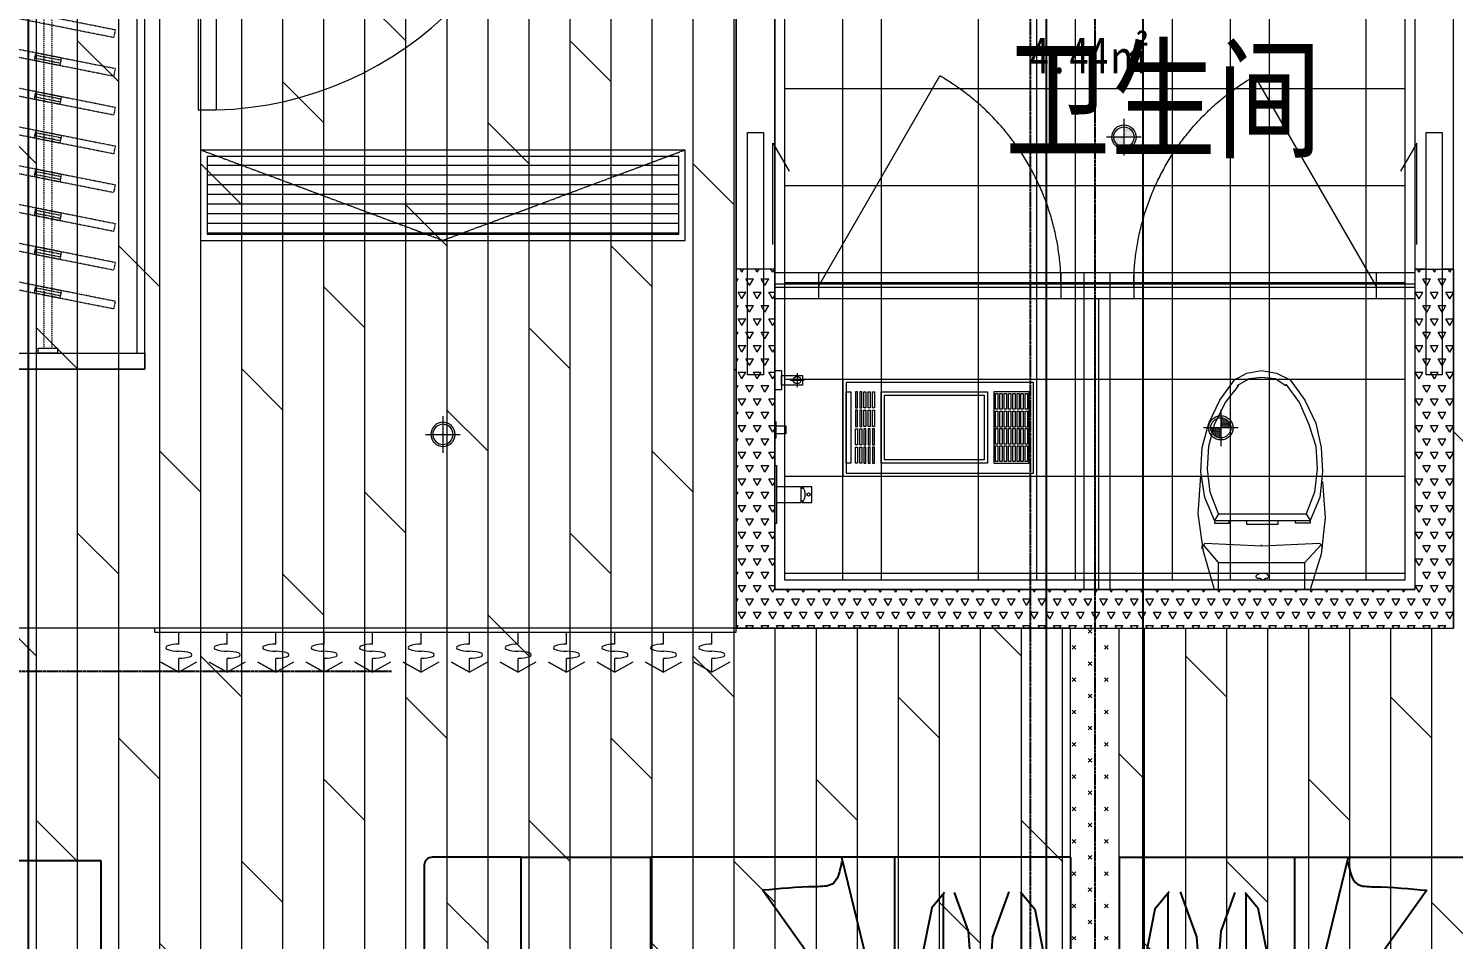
# Model space of a CAD drawing. Header units: millimetres. Extents: x 33621 to 401573, y -91663 to 133135.
# Drawn here: x 125397 to 129807, y 46082 to 48901 of the extents above; entities that cross this region are included whole.
import ezdxf

# ---------------------------------------------------------------- set-up
doc = ezdxf.new("R2010")
doc.units = ezdxf.units.MM
doc.header["$LTSCALE"] = 10
for name, pattern in [('CENTER2', [1.125, 0.75, -0.125, 0.125, -0.125]), ('DASH', [0.35, 0.25, -0.1]), ('DOTE', [2.42, 2, -0.2, 0.02, -0.2]), ('HIDDEN', [0.375, 0.25, -0.125, 0, 0])]:
    doc.linetypes.add(name, pattern=pattern)
doc.layers.get('0').update_dxf_attribs({"color": 253})
doc.layers.add('0a', color=253, linetype='Continuous', plot=False)
for name, color, linetype, lineweight in [('cr-外框线2', 253, 'Continuous', 13), ('DOOR【门】', 253, 'Continuous', 0), ('DS-4BS-FINISH【墙完成线】', 253, 'Continuous', 0), ('FC-FLOOR【地材分格】', 253, 'Continuous', 0), ('FF-Door【门】', 253, 'Continuous', 0), ('FF-FIXT【洁具】', 253, 'Continuous', 0), ('FF-FURN【成品家具】', 253, 'Continuous', 0), ('FF-FURN【成品家私】', 253, 'Continuous', 0), ('RC-FCU【空调设备】', 253, 'Continuous', 0), ('RC-FIN【天花轮廓线】', 253, 'Continuous', 0), ('RC-LIGHT【天花灯具】', 253, 'Continuous', 0), ('RC-Modelling【天花造型】', 253, 'Continuous', 0), ('RC-STR【天花细线】', 253, 'Continuous', 0), ('RC-Text【天花文字】', 253, 'Continuous', 0), ('WALL', 253, 'Continuous', 0), ('Wall【新建墙】', 253, 'Continuous', 0), ('新建墙体', 253, 'Continuous', 0)]:
    doc.layers.add(name, color=color, linetype=linetype, lineweight=lineweight)
for name, color, linetype in [('DIM_LEAD', 253, 'Continuous'), ('GRID', 253, 'CENTER2'), ('P-活动家具', 253, 'Continuous'), ('WINDOW_TEXT', 253, 'Continuous'), ('平面家具', 253, 'Continuous'), ('梁', 253, 'Continuous'), ('次梁', 253, 'Continuous')]:
    doc.layers.add(name, color=color, linetype=linetype)
doc.styles.add('_TCH_WINDOW', font='SIMPLEX', dxfattribs={"bigfont": 'GBCBIG'})
doc.styles.add('宋体', font='', dxfattribs={"width": 0.7})
doc.styles.add('文字', font='')
doc.styles.get('宋体').set_extended_font_data('SimSun')
doc.styles.get('文字').set_extended_font_data('SimSun')
pattern_1 = [(90, (110816.51, 55975.26), (-127, 8e-15), []), (135, (110816.5, 55975.26), (-254, -254), [179.605, -359.21])]

# ---------------------------------------------------------------- blocks, each defined once
blk = doc.blocks.new('$DorLib2D$00000001')
for p, q in [((0.45, 0.975), (0.5, 0.975)), ((0.45, 0), (0.45, 0.975)), ((0.5, 0), (0.5, 0.975)), ((0.5, 0), (0.45, 0))]:
    blk.add_line(p, q)
at = {"lineweight": 13}
blk.add_arc((0.475, 0), 0.975, 91.4693, 180, dxfattribs=at)
blk = doc.blocks.new('海龙_041013471')
at = {"layer": 'P-活动家具', "color": 8}
for p, q in [((290.8, 600), (455.7, -75.6)), ((47.8, 497.7), (455.7, -75.6)), ((609.9, 490.4), (570.9, 443.1)), ((607.1, -333.1), (607.1, 487.1)), ((684.4, 370.6), (640.6, 490.4)), ((759.4, 353.8), (810.2, 492.6)), ((845.1, 492.6), (889.6, 438.7)), ((848.3, -326), (848.3, 488.8)), ((570.9, 443.1), (515.2, 167.7)), ((889.6, 438.7), (953.1, 110.2)), ((715.8, -67.6), (684.4, 370.6)), ((724.4, -114.1), (759.4, 353.8)), ((515.2, 167.7), (515.2, -356.5)), ((953.1, 110.2), (953.1, -364.1)), ((47.8, -499), (455.7, -75.6)), ((455.7, -75.6), (289.2, -600)), ((715.8, -384.4), (715.8, -67.6)), ((724.4, -395.8), (724.4, -114.1)), ((626.6, -417.8), (607.1, -333.1)), ((826, -433.9), (848.3, -326)), ((515.2, -356.5), (548.6, -466.9)), ((687.9, -472.4), (715.8, -384.4)), ((756.2, -501.8), (724.4, -395.8)), ((953.1, -364.1), (915, -495.5)), ((626.6, -444.9), (626.6, -417.8)), ((826, -491.4), (826, -433.9)), ((548.6, -466.9), (590.4, -572.6)), ((590.4, -572.6), (626.6, -444.9)), ((626.6, -444.9), (646.1, -564.3)), ((646.1, -564.3), (687.9, -472.4)), ((803.8, -456.5), (756.2, -501.8)), ((826, -491.4), (803.8, -456.5)), ((867.3, -466), (826, -491.4)), ((915, -495.5), (867.3, -466))]:
    blk.add_line(p, q, dxfattribs=at)
at = {"layer": 'P-活动家具'}
blk.add_line((1000, 600), (1000, -600), dxfattribs=at)
at = {"layer": 'P-活动家具', "color": 8}
blk.add_lwpolyline([(-299.9, 600), (-300, -600), (-700, -600), (-699.9, 600)], close=True, dxfattribs=at)
for points, knots in [([(291.5, 586.4), (286.2, 557.6), (277.4, 509), (168.4, 508.8), (99.8, 502.5), (47.8, 497.7)], [0, 0, 0, 0, 75.29107, 127.212251, 290.722633, 290.722633, 290.722633, 290.722633]), ([(291.5, -587.7), (284.6, -560.3), (263.8, -477.8), (136.2, -521), (68, -504), (47.8, -499)], [0, 0, 0, 0, 75.29107, 226.745569, 290.81809, 290.81809, 290.81809, 290.81809])]:
    blk.add_open_spline(points, degree=3, knots=knots, dxfattribs=at)
at = {"layer": '平面家具', "color": 43, "linetype": 'ByBlock'}
for p, q in [((-1000, 575), (-1000, -575)), ((-699.9, 600), (-975, 600)), ((1000, 600), (-299.9, 600)), ((455.7, -600), (455.7, 600)), ((-975, -600), (-700, -600)), ((-300, -600), (1000, -600))]:
    blk.add_line(p, q, dxfattribs=at)
for centre, start, end in [((-975, 575), 90, 180), ((-975, -575), 180, 270)]:
    blk.add_arc(centre, 25, start, end, dxfattribs=at)
blk = doc.blocks.new('海龙0109180699')
for points in [[(-1740, 7145.5), (-1740, 5345.5), (-1140, 5345.5), (-1140, 7145.5)], [(-1140, 5395.5), (-1140, 5345.5), (-1740, 5345.5), (-1740, 5395.5)]]:
    blk.add_lwpolyline(points, close=True)
at = {"color": 8, "linetype": 'DASH', "ltscale": 0.006}
for points in [[(-1452.5, 7080.5), (-1452.5, 5410.5)], [(-1427.5, 7080.5), (-1427.5, 5410.5)]]:
    blk.add_lwpolyline(points, dxfattribs=at)
at = {"color": 8}
blk.add_lwpolyline([(-1165, 7095.5), (-1165, 5395.5)], dxfattribs=at)
at = {"color": 8, "linetype": 'DASH', "ltscale": 0.006}
for points in [[(-1643.5, 6478.7), (-1231.6, 6396.8), (-1236.5, 6372.3), (-1648.4, 6454.2)], [(-1643.5, 6358.7), (-1231.6, 6276.8), (-1236.5, 6252.3), (-1648.4, 6334.2)], [(-1476.8, 6325.6), (-1398.3, 6309.9), (-1403.2, 6285.4), (-1481.7, 6301)], [(-1478.3, 6318.2), (-1399.8, 6302.6), (-1401.7, 6292.8), (-1480.2, 6308.4)], [(-1643.5, 6238.7), (-1231.6, 6156.8), (-1236.5, 6132.3), (-1648.4, 6214.2)], [(-1476.8, 6205.6), (-1398.3, 6189.9), (-1403.2, 6165.4), (-1481.7, 6181)], [(-1478.3, 6198.2), (-1399.8, 6182.6), (-1401.7, 6172.8), (-1480.2, 6188.4)], [(-1643.5, 6118.7), (-1231.6, 6036.8), (-1236.5, 6012.3), (-1648.4, 6094.2)], [(-1476.8, 6085.6), (-1398.3, 6069.9), (-1403.2, 6045.4), (-1481.7, 6061)], [(-1478.3, 6078.2), (-1399.8, 6062.6), (-1401.7, 6052.8), (-1480.2, 6068.4)], [(-1643.5, 5998.7), (-1231.6, 5916.8), (-1236.5, 5892.3), (-1648.4, 5974.2)], [(-1476.8, 5965.6), (-1398.3, 5949.9), (-1403.2, 5925.4), (-1481.7, 5941)], [(-1478.3, 5958.2), (-1399.8, 5942.6), (-1401.7, 5932.8), (-1480.2, 5948.4)], [(-1643.5, 5878.7), (-1231.6, 5796.8), (-1236.5, 5772.3), (-1648.4, 5854.2)], [(-1476.8, 5845.6), (-1398.3, 5829.9), (-1403.2, 5805.4), (-1481.7, 5821)], [(-1478.3, 5838.2), (-1399.8, 5822.6), (-1401.7, 5812.8), (-1480.2, 5828.4)], [(-1643.5, 5758.7), (-1231.6, 5676.8), (-1236.5, 5652.3), (-1648.4, 5734.2)], [(-1476.8, 5725.6), (-1398.3, 5709.9), (-1403.2, 5685.4), (-1481.7, 5701)], [(-1478.3, 5718.2), (-1399.8, 5702.6), (-1401.7, 5692.8), (-1480.2, 5708.4)], [(-1643.5, 5638.7), (-1231.6, 5556.8), (-1236.5, 5532.3), (-1648.4, 5614.2)], [(-1476.8, 5605.6), (-1398.3, 5589.9), (-1403.2, 5565.4), (-1481.7, 5581)], [(-1478.3, 5598.2), (-1399.8, 5582.6), (-1401.7, 5572.8), (-1480.2, 5588.4)]]:
    blk.add_lwpolyline(points, close=True, dxfattribs=at)
at = {"color": 8}
blk.add_lwpolyline([(-1410, 5410.5), (-1410, 5395.5), (-1470, 5395.5), (-1470, 5410.5)], close=True, dxfattribs=at)
blk.add_lwpolyline([(-1410, 5410.5), (-1410, 5395.5), (-1470, 5395.5), (-1470, 5410.5)], close=True, dxfattribs=at)
at = {"layer": '平面家具', "color": 43, "linetype": 'ByBlock'}
blk.add_lwpolyline([(-1275, 3824.4), (-1725, 3824.4), (-1725, 824.4), (-1275, 824.4)], close=True, dxfattribs=at)
at = {"layer": 'cr-外框线2'}
blk.add_blockref('海龙_041013471', (725, 3235.4), dxfattribs=at)
blk = doc.blocks.new('海龙0425175846')
at = {"layer": 'GRID', "ltscale": 0.01}
for p, q in [((446.442, 256.97), (446.442, 41.921)), ((448.442, 158.857), (448.442, 61.356)), ((426.68, 123.02), (326.205, 123.02))]:
    blk.add_line(p, q, dxfattribs=at)
at = {"layer": '梁', "ltscale": 0.01}
blk.add_line((415.442, 81.02), (415.442, 150.02), dxfattribs=at)
at = {"layer": '次梁'}
for p, q in [((446.942, 78.02), (446.942, 150.02)), ((449.942, 78.02), (449.942, 150.02))]:
    blk.add_line(p, q, dxfattribs=at)
blk = doc.blocks.new('*U170')
for p, q in [((0, -12), (0, 0)), ((0, 0), (1800, 0)), ((1800, 0), (1800, -12)), ((1800, -12), (0, -12)), ((75, -49.3), (75, -12)), ((225, -49.3), (225, -12)), ((375, -49.3), (375, -12)), ((525, -49.3), (525, -12)), ((675, -49.3), (675, -12)), ((825, -49.3), (825, -12)), ((975, -49.3), (975, -12)), ((1125, -49.3), (1125, -12)), ((1275, -49.3), (1275, -12)), ((1425, -49.3), (1425, -12)), ((1575, -49.3), (1575, -12)), ((1725, -49.3), (1725, -12)), ((1725, -49.3), (1725, -12)), ((19.6, -104.5), (75, -136.2)), ((75, -136.2), (75, -93.2)), ((130.4, -104.5), (75, -136.2)), ((75, -136.2), (130.4, -104.5)), ((169.6, -104.5), (225, -136.2)), ((225, -136.2), (225, -93.2)), ((280.4, -104.5), (225, -136.2)), ((225, -136.2), (280.4, -104.5)), ((319.6, -104.5), (375, -136.2)), ((375, -136.2), (375, -93.2)), ((430.4, -104.5), (375, -136.2)), ((375, -136.2), (430.4, -104.5)), ((469.6, -104.5), (525, -136.2)), ((525, -136.2), (525, -93.2)), ((580.4, -104.5), (525, -136.2)), ((525, -136.2), (580.4, -104.5)), ((619.6, -104.5), (675, -136.2)), ((675, -136.2), (675, -93.2)), ((730.4, -104.5), (675, -136.2)), ((675, -136.2), (730.4, -104.5)), ((769.6, -104.5), (825, -136.2)), ((825, -136.2), (825, -93.2)), ((880.4, -104.5), (825, -136.2)), ((825, -136.2), (880.4, -104.5)), ((919.6, -104.5), (975, -136.2)), ((975, -136.2), (975, -93.2)), ((1030.4, -104.5), (975, -136.2)), ((975, -136.2), (1030.4, -104.5)), ((1069.6, -104.5), (1125, -136.2)), ((1125, -136.2), (1125, -93.2)), ((1180.4, -104.5), (1125, -136.2)), ((1125, -136.2), (1180.4, -104.5)), ((1219.6, -104.5), (1275, -136.2)), ((1275, -136.2), (1275, -93.2)), ((1330.4, -104.5), (1275, -136.2)), ((1275, -136.2), (1330.4, -104.5)), ((1369.6, -104.5), (1425, -136.2)), ((1425, -136.2), (1425, -93.2)), ((1480.4, -104.5), (1425, -136.2)), ((1425, -136.2), (1480.4, -104.5)), ((1519.6, -104.5), (1575, -136.2)), ((1575, -136.2), (1575, -93.2)), ((1630.4, -104.5), (1575, -136.2)), ((1575, -136.2), (1630.4, -104.5)), ((1669.6, -104.5), (1725, -136.2)), ((1669.6, -104.5), (1725, -136.2)), ((1725, -136.2), (1725, -93.2)), ((1725, -136.2), (1725, -93.2)), ((1780.4, -104.5), (1725, -136.2)), ((1725, -136.2), (1780.4, -104.5)), ((1780.4, -104.5), (1725, -136.2)), ((1725, -136.2), (1780.4, -104.5))]:
    blk.add_line(p, q)
at = {"extrusion": (0, 0, -1)}
for centre, major_axis, start_param, end_param in [((40, -82.2), (3.69, -3.69), 1.137309, 3.57508), ((72.5, -170.8), (-70.4, -70.4), 2.004284, 2.381239), ((72.5, 6.4), (70.4, -70.4), 0.760354, 1.137309), ((77.5, -148.9), (-70.4, -70.4), 2.33115, 2.708105), ((77.5, 28.3), (70.4, -70.4), 0.433488, 0.810442), ((110, -60.3), (3.69, -3.69), 4.278901, 6.716673), ((190, -82.2), (3.69, -3.69), 1.137309, 3.57508), ((222.5, -170.8), (-70.4, -70.4), 2.004284, 2.381239), ((222.5, 6.4), (70.4, -70.4), 0.760354, 1.137309), ((227.5, -148.9), (-70.4, -70.4), 2.33115, 2.708105), ((227.5, 28.3), (70.4, -70.4), 0.433488, 0.810442), ((260, -60.3), (3.69, -3.69), 4.278901, 6.716673), ((340, -82.2), (3.69, -3.69), 1.137309, 3.57508), ((372.5, -170.8), (-70.4, -70.4), 2.004284, 2.381239), ((372.5, 6.4), (70.4, -70.4), 0.760354, 1.137309), ((377.5, -148.9), (-70.4, -70.4), 2.33115, 2.708105), ((377.5, 28.3), (70.4, -70.4), 0.433488, 0.810442), ((410, -60.3), (3.69, -3.69), 4.278901, 6.716673), ((490, -82.2), (3.69, -3.69), 1.137309, 3.57508), ((522.5, -170.8), (-70.4, -70.4), 2.004284, 2.381239), ((522.5, 6.4), (70.4, -70.4), 0.760354, 1.137309), ((527.5, -148.9), (-70.4, -70.4), 2.33115, 2.708105), ((527.5, 28.3), (70.4, -70.4), 0.433488, 0.810442), ((560, -60.3), (3.69, -3.69), 4.278901, 6.716673), ((640, -82.2), (3.69, -3.69), 1.137309, 3.57508), ((672.5, -170.8), (-70.4, -70.4), 2.004284, 2.381239), ((672.5, 6.4), (70.4, -70.4), 0.760354, 1.137309), ((677.5, -148.9), (-70.4, -70.4), 2.33115, 2.708105), ((677.5, 28.3), (70.4, -70.4), 0.433488, 0.810442), ((710, -60.3), (3.69, -3.69), 4.278901, 6.716673), ((790, -82.2), (3.69, -3.69), 1.137309, 3.57508), ((822.5, -170.8), (-70.4, -70.4), 2.004284, 2.381239), ((822.5, 6.4), (70.4, -70.4), 0.760354, 1.137309), ((827.5, -148.9), (-70.4, -70.4), 2.33115, 2.708105), ((827.5, 28.3), (70.4, -70.4), 0.433488, 0.810442), ((860, -60.3), (3.69, -3.69), 4.278901, 6.716673), ((940, -82.2), (3.69, -3.69), 1.137309, 3.57508), ((972.5, -170.8), (-70.4, -70.4), 2.004284, 2.381239), ((972.5, 6.4), (70.4, -70.4), 0.760354, 1.137309), ((977.5, -148.9), (-70.4, -70.4), 2.33115, 2.708105), ((977.5, 28.3), (70.4, -70.4), 0.433488, 0.810442), ((1010, -60.3), (3.69, -3.69), 4.278901, 6.716673), ((1090, -82.2), (3.69, -3.69), 1.137309, 3.57508), ((1122.5, -170.8), (-70.4, -70.4), 2.004284, 2.381239), ((1122.5, 6.4), (70.4, -70.4), 0.760354, 1.137309), ((1127.5, -148.9), (-70.4, -70.4), 2.33115, 2.708105), ((1127.5, 28.3), (70.4, -70.4), 0.433488, 0.810442), ((1160, -60.3), (3.69, -3.69), 4.278901, 6.716673), ((1240, -82.2), (3.69, -3.69), 1.137309, 3.57508), ((1272.5, -170.8), (-70.4, -70.4), 2.004284, 2.381239), ((1272.5, 6.4), (70.4, -70.4), 0.760354, 1.137309), ((1277.5, -148.9), (-70.4, -70.4), 2.33115, 2.708105), ((1277.5, 28.3), (70.4, -70.4), 0.433488, 0.810442), ((1310, -60.3), (3.69, -3.69), 4.278901, 6.716673), ((1390, -82.2), (3.69, -3.69), 1.137309, 3.57508), ((1422.5, -170.8), (-70.4, -70.4), 2.004284, 2.381239), ((1422.5, 6.4), (70.4, -70.4), 0.760354, 1.137309), ((1427.5, -148.9), (-70.4, -70.4), 2.33115, 2.708105), ((1427.5, 28.3), (70.4, -70.4), 0.433488, 0.810442), ((1460, -60.3), (3.69, -3.69), 4.278901, 6.716673), ((1540, -82.2), (3.69, -3.69), 1.137309, 3.57508), ((1572.5, -170.8), (-70.4, -70.4), 2.004284, 2.381239), ((1572.5, 6.4), (70.4, -70.4), 0.760354, 1.137309), ((1577.5, -148.9), (-70.4, -70.4), 2.33115, 2.708105), ((1577.5, 28.3), (70.4, -70.4), 0.433488, 0.810442), ((1610, -60.3), (3.69, -3.69), 4.278901, 6.716673), ((1690, -82.2), (3.69, -3.69), 1.137309, 3.57508), ((1690, -82.2), (3.69, -3.69), 1.137309, 3.57508), ((1722.5, -170.8), (-70.4, -70.4), 2.004284, 2.381239), ((1722.5, -170.8), (-70.4, -70.4), 2.004284, 2.381239), ((1722.5, 6.4), (70.4, -70.4), 0.760354, 1.137309), ((1722.5, 6.4), (70.4, -70.4), 0.760354, 1.137309), ((1727.5, -148.9), (-70.4, -70.4), 2.33115, 2.708105), ((1727.5, -148.9), (-70.4, -70.4), 2.33115, 2.708105), ((1727.5, 28.3), (70.4, -70.4), 0.433488, 0.810442), ((1727.5, 28.3), (70.4, -70.4), 0.433488, 0.810442), ((1760, -60.3), (3.69, -3.69), 4.278901, 6.716673), ((1760, -60.3), (3.69, -3.69), 4.278901, 6.716673)]:
    blk.add_ellipse(centre, major_axis=major_axis, ratio=1, start_param=start_param, end_param=end_param, dxfattribs=at)
blk = doc.blocks.new('ZL_0317145799')
at = {"layer": 'RC-FCU【空调设备】'}
h = blk.add_hatch(dxfattribs=at)
h.set_pattern_fill('_USER', color=8, scale=30, pattern_type=0)
h.set_pattern_definition([(0, (-5926276.942, -1197962.362), (0, 30), [])])
h.paths.add_polyline_path([(730, -260), (730, -20), (-730, -20), (-730, -260)])
blk.add_lwpolyline([(-750, -280), (-750, 0), (750, 0), (750, -280)], close=True, dxfattribs=at)
at = {"layer": 'RC-FCU【空调设备】', "color": 8, "linetype": 'DASH'}
blk.add_lwpolyline([(-750, 0), (0, -280), (750, 0)], dxfattribs=at)
at = {"layer": 'RC-FCU【空调设备】', "color": 8}
blk.add_lwpolyline([(-730, -260), (-730, -20), (730, -20), (730, -260)], close=True, dxfattribs=at)
blk = doc.blocks.new('圆形筒灯')
at = {"color": 251, "linetype": 'DOTE', "ltscale": 43.504693}
blk.add_line((0, 90.6), (0, -90.6), dxfattribs=at)
at = {"color": 251, "linetype": 'DOTE', "ltscale": 41.297046}
blk.add_line((86, 0), (-86, 0), dxfattribs=at)
blk.add_ellipse((0, 0), major_axis=(-42.4, 42.4), ratio=1, start_param=2.355868237233172, end_param=8.639053544412757)
at = {"color": 251}
blk.add_ellipse((0, 0), major_axis=(35.4, 35.4), ratio=1, start_param=5.49871431692557, end_param=11.78189962410516, dxfattribs=at)
blk = doc.blocks.new('ZL_0603125599')
at = {"layer": 'RC-Modelling【天花造型】'}
blk.add_line((-697.5, -2096.8), (1732.5, -2096.8), dxfattribs=at)
at = {"layer": 'RC-FCU【空调设备】'}
blk.add_blockref('ZL_0317145799', (210, -616.8), dxfattribs=at)
at = {"layer": 'RC-FCU【空调设备】', "ltscale": 10}
blk.add_blockref('*U170', (-697.5, -2096.8), dxfattribs=at)
at = {"layer": 'RC-LIGHT【天花灯具】', "xscale": 0.625, "yscale": 0.625, "zscale": 0.625}
blk.add_blockref('圆形筒灯', (210, -1496.8), dxfattribs=at)
blk = doc.blocks.new('防雾筒灯')
at = {"ltscale": 30}
h = blk.add_hatch(dxfattribs=at)
h.set_pattern_fill('DOTS', color=251, scale=3)
h.set_pattern_definition([(0, (-62.322, -46.6336), (2.38125, 4.7625), [0, -4.7625])])
edge = h.paths.add_edge_path()
edge.add_ellipse((0, 0), major_axis=(35.4, 35.4), ratio=1, start_angle=315, end_angle=405)
edge.add_line((0, 50), (0, 0))
edge.add_line((0, 0), (50, 0))
edge = h.paths.add_edge_path()
edge.add_line((0, 0), (-50, 0))
edge.add_ellipse((0, 0), major_axis=(35.4, 35.4), ratio=1, start_angle=495, end_angle=225)
edge.add_line((0, -50), (0, 0))
at = {"color": 251, "linetype": 'DOTE', "ltscale": 43.504693}
blk.add_line((0, 90.6), (0, -90.6), dxfattribs=at)
at = {"color": 251, "linetype": 'DOTE', "ltscale": 41.297046}
blk.add_line((86, 0), (-86, 0), dxfattribs=at)
blk.add_ellipse((0, 0), major_axis=(-42.4, 42.4), ratio=1, start_param=2.355868237233172, end_param=8.639053544412757)
at = {"color": 251}
blk.add_ellipse((0, 0), major_axis=(35.4, 35.4), ratio=1, start_param=5.49871431692557, end_param=11.78189962410516, dxfattribs=at)
blk = doc.blocks.new('ERTERT')
at = {"color": 8}
for points in [[(15709.5, 8032.6), (15759.4, 8032.6), (15759.4, 8026.5), (15709.5, 8026.5)], [(15709.6, 8061.8), (15930.2, 8061.8), (15930.2, 8046.6), (15709.6, 8046.6)], [(15766.4, 8032.6), (15816.3, 8032.6), (15816.3, 8026.5), (15766.4, 8026.5)], [(15873.3, 8032.6), (15823.3, 8032.6), (15823.3, 8026.5), (15873.3, 8026.5)], [(15930.2, 8032.6), (15880.3, 8032.6), (15880.3, 8026.5), (15930.2, 8026.5)], [(15709.5, 8019.5), (15759.4, 8019.5), (15759.4, 8013.4), (15709.5, 8013.4)], [(15709.5, 8000.3), (15759.4, 8000.3), (15759.4, 8006.4), (15709.5, 8006.4)], [(15709.5, 7987.2), (15759.4, 7987.2), (15759.4, 7993.3), (15709.5, 7993.3)], [(15766.4, 8019.5), (15816.3, 8019.5), (15816.3, 8013.4), (15766.4, 8013.4)], [(15766.4, 8000.3), (15816.3, 8000.3), (15816.3, 8006.4), (15766.4, 8006.4)], [(15766.4, 7987.2), (15816.3, 7987.2), (15816.3, 7993.3), (15766.4, 7993.3)], [(15873.3, 8019.5), (15823.3, 8019.5), (15823.3, 8013.4), (15873.3, 8013.4)], [(15873.3, 8000.3), (15823.3, 8000.3), (15823.3, 8006.4), (15873.3, 8006.4)], [(15873.3, 7987.2), (15823.3, 7987.2), (15823.3, 7993.3), (15873.3, 7993.3)], [(15930.2, 8019.5), (15880.3, 8019.5), (15880.3, 8013.4), (15930.2, 8013.4)], [(15930.2, 8000.3), (15880.3, 8000.3), (15880.3, 8006.4), (15930.2, 8006.4)], [(15930.2, 7987.2), (15880.3, 7987.2), (15880.3, 7993.3), (15930.2, 7993.3)], [(15709.5, 7974.2), (15759.4, 7974.2), (15759.4, 7980.2), (15709.5, 7980.2)], [(15709.5, 7952.9), (15930.2, 7952.9), (15930.2, 7624.2), (15709.5, 7624.2)], [(15766.4, 7974.2), (15816.3, 7974.2), (15816.3, 7980.2), (15766.4, 7980.2)], [(15873.3, 7974.2), (15823.3, 7974.2), (15823.3, 7980.2), (15873.3, 7980.2)], [(15930.2, 7974.2), (15880.3, 7974.2), (15880.3, 7980.2), (15930.2, 7980.2)], [(15709.5, 7495.6), (15930.2, 7495.6), (15930.2, 7604.2), (15709.5, 7604.2)], [(15714.5, 7599.2), (15763.3, 7599.2), (15763.3, 7592.2), (15714.5, 7592.2)], [(15714.5, 7586), (15763.3, 7586), (15763.3, 7579), (15714.5, 7579)], [(15767.9, 7599.2), (15816.7, 7599.2), (15816.7, 7592.2), (15767.9, 7592.2)], [(15767.9, 7586), (15816.7, 7586), (15816.7, 7579), (15767.9, 7579)], [(15821.2, 7599.2), (15870, 7599.2), (15870, 7592.2), (15821.2, 7592.2)], [(15821.2, 7586), (15870, 7586), (15870, 7579), (15821.2, 7579)], [(15876.4, 7599.2), (15925.2, 7599.2), (15925.2, 7592.2), (15876.4, 7592.2)], [(15876.4, 7586), (15925.2, 7586), (15925.2, 7579), (15876.4, 7579)], [(15714.5, 7572.1), (15763.3, 7572.1), (15763.3, 7565.1), (15714.5, 7565.1)], [(15714.5, 7558.9), (15763.3, 7558.9), (15763.3, 7551.9), (15714.5, 7551.9)], [(15714.5, 7545.5), (15763.3, 7545.5), (15763.3, 7538.5), (15714.5, 7538.5)], [(15767.9, 7572.1), (15816.7, 7572.1), (15816.7, 7565.1), (15767.9, 7565.1)], [(15767.9, 7558.9), (15816.7, 7558.9), (15816.7, 7551.9), (15767.9, 7551.9)], [(15767.9, 7545.5), (15816.7, 7545.5), (15816.7, 7538.5), (15767.9, 7538.5)], [(15821.2, 7572.1), (15870, 7572.1), (15870, 7565.1), (15821.2, 7565.1)], [(15821.2, 7558.9), (15870, 7558.9), (15870, 7551.9), (15821.2, 7551.9)], [(15821.2, 7545.5), (15870, 7545.5), (15870, 7538.5), (15821.2, 7538.5)], [(15876.4, 7572.1), (15925.2, 7572.1), (15925.2, 7565.1), (15876.4, 7565.1)], [(15876.4, 7558.9), (15925.2, 7558.9), (15925.2, 7551.9), (15876.4, 7551.9)], [(15876.4, 7545.5), (15925.2, 7545.5), (15925.2, 7538.5), (15876.4, 7538.5)], [(15714.5, 7532.6), (15763.3, 7532.6), (15763.3, 7525.6), (15714.5, 7525.6)], [(15714.5, 7520.4), (15763.3, 7520.4), (15763.3, 7513.4), (15714.5, 7513.4)], [(15714.5, 7507.6), (15763.3, 7507.6), (15763.3, 7500.6), (15714.5, 7500.6)], [(15767.9, 7532.6), (15816.7, 7532.6), (15816.7, 7525.6), (15767.9, 7525.6)], [(15767.9, 7520.4), (15816.7, 7520.4), (15816.7, 7513.4), (15767.9, 7513.4)], [(15767.9, 7507.6), (15816.7, 7507.6), (15816.7, 7500.6), (15767.9, 7500.6)], [(15821.2, 7532.6), (15870, 7532.6), (15870, 7525.6), (15821.2, 7525.6)], [(15821.2, 7520.4), (15870, 7520.4), (15870, 7513.4), (15821.2, 7513.4)], [(15821.2, 7507.6), (15870, 7507.6), (15870, 7500.6), (15821.2, 7500.6)], [(15876.4, 7532.6), (15925.2, 7532.6), (15925.2, 7525.6), (15876.4, 7525.6)], [(15876.4, 7520.4), (15925.2, 7520.4), (15925.2, 7513.4), (15876.4, 7513.4)], [(15876.4, 7507.6), (15925.2, 7507.6), (15925.2, 7500.6), (15876.4, 7500.6)]]:
    blk.add_lwpolyline(points, close=True, dxfattribs=at)
at = {"color": 250}
blk.add_lwpolyline([(15719.5, 7942.9), (15920.2, 7942.9), (15920.2, 7634.2), (15719.5, 7634.2)], close=True, dxfattribs=at)
at = {"layer": 'RC-LIGHT【天花灯具】'}
for points in [[(15668.9, 7471.8), (15968.9, 7471.8), (15968.9, 8071.8), (15668.9, 8071.8)], [(15678.9, 7481.8), (15958.9, 7481.8), (15958.9, 8061.8), (15678.9, 8061.8)]]:
    blk.add_lwpolyline(points, close=True, dxfattribs=at)
blk = doc.blocks.new('A$C78EA0098')
at = {"color": 33, "linetype": 'Continuous'}
for p, q in [((47, 353.8), (90, 353.8)), ((68.5, 375.3), (68.5, 332.3))]:
    blk.add_line(p, q, dxfattribs=at)
for p, q in [((5, 25, 0), (81, 25, 0)), ((81, -25, 0), (81, 25, 0)), ((81, 20, 0), (88, 20, 0)), ((84, 25, 0), (114, 25, 0)), ((84, 20, 0), (84, 25, 0)), ((114, -25, 0), (114, 25, 0)), ((5, -25, 0), (81, -25, 0)), ((81, -20, 0), (88, -20, 0)), ((84, -25, 0), (84, -20, 0)), ((84, -25, 0), (114, -25, 0))]:
    blk.add_line(p, q)
for points in [[(0, 383.8), (20, 383.8), (20, 323.8), (0, 323.8)], [(20, 368.8), (85, 368.8), (85, 338.8), (20, 338.8)], [(0, 226), (3, 226), (3, 174), (0, 174)], [(3, 212.5), (33.5, 212.5), (33.5, 187.5), (3, 187.5)], [(0, 90), (5, 90), (5, -90), (0, -90)]]:
    blk.add_lwpolyline(points, close=True)
for centre, radius in [((68.5, 353.8), 11.5), ((104, 0, 0), 5)]:
    blk.add_circle(centre, radius, dxfattribs=at)
blk.add_arc((57.8, 0, 0), 36.3, 316.3972, 43.6028)
blk = doc.blocks.new('ZL_08127082')
at = {"layer": 'FF-FIXT【洁具】'}
for p, q in [((-184.1, -108.8), (-150.6, 0)), ((146.4, 0), (-150.6, 0)), ((-133.9, 0), (-133.9, -83.7)), ((133.9, 0), (133.9, -83.7)), ((146.4, 0), (179.9, -117.1)), ((-20.9, -37.7), (-16.7, -33.5)), ((-20.9, -41.8), (-20.9, -37.7)), ((-16.7, -46), (-20.9, -41.8)), ((-16.7, -33.5), (-12.6, -33.5)), ((-12.6, -33.5), (-4.2, -29.3)), ((-4.2, -29.3), (4.2, -33.5)), ((4.2, -33.5), (12.6, -33.5)), ((12.6, -33.5), (16.7, -37.7)), ((16.7, -41.8), (12.6, -46)), ((16.7, -37.7), (16.7, -41.8)), ((-133.9, -83.7), (-184.1, -138.1)), ((133.9, -83.7), (-133.9, -83.7)), ((-12.6, -50.2), (-16.7, -46)), ((4.2, -50.2), (-12.6, -50.2)), ((12.6, -46), (4.2, -50.2)), ((133.9, -83.7), (179.9, -138.1)), ((-196.6, -221.7), (-184.1, -108.8)), ((179.9, -117.1), (196.6, -234.3)), ((184.1, -125.5), (184.1, -133.9)), ((-179.9, -142.2), (0, -133.9)), ((0, -133.9), (0, -138.1)), ((0, -133.9), (175.7, -142.2)), ((184.1, -133.9), (175.7, -142.2)), ((-179.9, -284.5), (-150.6, -213.4)), ((-150.6, -205), (-104.6, -205)), ((-150.6, -213.4), (-150.6, -205)), ((-138.1, -234.3), (-150.6, -213.4)), ((146.4, -213.4), (-150.6, -213.4)), ((-104.6, -205), (-104.6, -213.4)), ((-50.2, -213.4), (-50.2, -200.8)), ((-50.2, -200.8), (46, -200.8)), ((46, -213.4), (-50.2, -213.4)), ((46, -200.8), (46, -213.4)), ((100.4, -205), (100.4, -213.4)), ((146.4, -205), (100.4, -205)), ((133.9, -234.3), (146.4, -213.4)), ((146.4, -213.4), (146.4, -205)), ((146.4, -213.4), (175.7, -284.5)), ((-188.3, -334.7), (-196.6, -221.7)), ((-163.2, -301.2), (-138.1, -234.3)), ((133.9, -234.3), (-138.1, -234.3)), ((133.9, -234.3), (159, -301.2)), ((196.6, -234.3), (188.3, -351.4)), ((-188.3, -364), (-179.9, -284.5)), ((-171.5, -372.3), (-163.2, -301.2)), ((159, -301.2), (167.3, -372.3)), ((175.7, -284.5), (188.3, -364)), ((-184.1, -439.3), (-188.3, -364)), ((-167.3, -443.4), (-171.5, -372.3)), ((167.3, -372.3), (163.2, -443.4)), ((188.3, -364), (184.1, -439.3)), ((-167.3, -514.6), (-184.1, -439.3)), ((184.1, -439.3), (163.2, -514.6)), ((-146.4, -510.4), (-167.3, -443.4)), ((163.2, -443.4), (146.4, -510.4)), ((-133.9, -585.7), (-167.3, -514.6)), ((-117.1, -577.3), (-146.4, -510.4)), ((146.4, -510.4), (113, -577.3)), ((163.2, -514.6), (129.7, -585.7)), ((-87.9, -648.4), (-133.9, -585.7)), ((-75.3, -635.9), (-117.1, -577.3)), ((113, -577.3), (71.1, -631.7)), ((129.7, -585.7), (83.7, -648.4)), ((-46, -669.4), (-87.9, -648.4)), ((-41.8, -652.6), (-75.3, -631.7)), ((0, -656.8), (-41.8, -652.6)), ((37.7, -652.6), (0, -656.8)), ((75.3, -631.7), (37.7, -652.6)), ((83.7, -648.4), (46, -669.4)), ((0, -677.7), (-46, -669.4)), ((46, -669.4), (0, -677.7))]:
    blk.add_line(p, q, dxfattribs=at)
blk = doc.blocks.new('ZL_08123655')
at = {"layer": 'FF-FIXT【洁具】'}
for p, q in [((-184.1, -138.1), (-188.3, -129.7)), ((-179.9, -142.2), (-184.1, -138.1))]:
    blk.add_line(p, q, dxfattribs=at)
at = {"layer": 'DIM_LEAD'}
blk.add_blockref('ZL_08127082', (0, 0), dxfattribs=at)
blk = doc.blocks.new('DOORBLK101')
at = {"layer": 'FF-Door【门】'}
blk.add_line((-0.5, 0), (0, 0.866), dxfattribs=at)
at = {"layer": 'FF-Door【门】', "color": 8, "linetype": 'HIDDEN', "ltscale": 15}
blk.add_arc((-0.5, 0), 1, 0, 60, dxfattribs=at)

msp = doc.modelspace()

# ---------------------------------------------------------------- hatches: boundary and pattern name
at = {"layer": 'FC-FLOOR【地材分格】'}
h = msp.add_hatch(dxfattribs=at)
h.set_pattern_fill('DOLMIT', color=256, scale=20, angle=90, double=1)
h.set_pattern_definition(pattern_1)
h.paths.add_polyline_path([(127586.5, 49645.3), (125171.5, 49646.4), (125171.5, 42746.4), (125396.5, 42745.3), (125396.5, 42345.3), (128596.5, 42345.3), (128596.5, 42445.3), (128621.5, 42445.3), (128621.5, 47045), (127586.5, 47045)])
h = msp.add_hatch(dxfattribs=at)
h.set_pattern_fill('_USER', color=256, scale=600, double=1, pattern_type=0)
h.set_pattern_definition([(0, (128516.5, 49015.26), (0, 600), []), (90, (128516.5, 49015.26), (-600, 4e-14), [])])
h.paths.add_polyline_path([(129656.5, 49615.3), (128516.5, 49615.3), (128516.5, 49015.3), (127736.5, 49015.3), (127736.5, 47195), (129656.5, 47195)])
h = msp.add_hatch(dxfattribs=at)
h.set_pattern_fill('DOLMIT', color=256, scale=20, angle=90, double=1)
h.set_pattern_definition(pattern_1)
h.paths.add_polyline_path([(129806.5, 49645.3), (132221.5, 49646.4), (132221.5, 42746.4), (131996.5, 42745.3), (131996.5, 42345.3), (128796.5, 42345.3), (128796.5, 42445.3), (128771.5, 42445.3), (128771.5, 47045), (129806.5, 47045)])
at = {"layer": 'RC-STR【天花细线】'}
h = msp.add_hatch(dxfattribs=at)
h.set_pattern_fill('_USER', color=256, scale=300, double=1, pattern_type=0)
h.set_pattern_definition([(0, (128936.52, 49015.26), (0, 300), []), (90, (128936.52, 49015.26), (-300, 2e-14), [])])
h.paths.add_polyline_path([(129656.5, 49615.3), (128516.5, 49615.3), (128516.5, 49015.3), (127736.5, 49015.3), (127736.5, 47195), (129656.5, 47195)])
at = {"layer": '新建墙体'}
h = msp.add_hatch(dxfattribs=at)
h.set_pattern_fill('TRIANG', color=4, scale=5)
h.set_pattern_definition([(60, (72859.312, 47115.71), (-23.8125, 41.24446), [23.8125, -23.8125]), (120, (72859.312, 47115.71), (-47.625, 3e-08), [23.8125, -23.8125]), (0, (72847.406, 47136.33), (23.8125, 41.24446), [23.8125, -23.8125])])
h.paths.add_polyline_path([(127706.5, 48156.1), (127586.5, 48156.1), (127586.5, 47045), (129806.5, 47045), (129806.5, 48156.1), (129686.5, 48156.1), (129686.5, 47165), (127706.5, 47165)])
h = msp.add_hatch(dxfattribs=at)
h.set_pattern_fill('石膏板', color=256, scale=20, pattern_type=2)
h.set_pattern_definition([(45, (51276.3, 47130.05), (-50, 50), [16, -54.71068]), (135, (51387.62, 47130.05), (-50, -50), [16, -54.71068])])
h.paths.add_polyline_path([(128771.5, 47045), (128621.5, 47045), (128621.5, 42445.3), (128771.5, 42445.3)])

# ---------------------------------------------------------------- linework, layer by layer
at = {"layer": 'DS-4BS-FINISH【墙完成线】'}
for points in [[(127586.5, 49645.3), (125171.5, 49646.4), (125171.5, 42746.4), (125396.5, 42745.3), (125396.5, 42345.3), (128596.5, 42345.3), (128596.5, 42445.3), (128621.5, 42445.3), (128621.5, 47045), (127586.5, 47045), (127586.5, 49645.3)], [(129806.5, 49645.3), (132221.5, 49646.4), (132221.5, 42746.4), (131996.5, 42745.3), (131996.5, 42345.3), (128796.5, 42345.3), (128796.5, 42445.3), (128771.5, 42445.3), (128771.5, 47045), (129806.5, 47045), (129806.5, 49645.3)]]:
    msp.add_lwpolyline(points, dxfattribs=at)
msp.add_lwpolyline([(129656.5, 49615.3), (128516.5, 49615.3), (128516.5, 49015.3), (127736.5, 49015.3), (127736.5, 47195), (129656.5, 47195)], close=True, dxfattribs=at)
at = {"layer": 'FF-FIXT【洁具】'}
for p, q in [((129686.5, 48145), (127706.5, 48145)), ((127841.9, 48065), (127841.9, 48145)), ((128591.9, 48065), (128591.9, 48145)), ((128663, 48145), (128663, 47165)), ((128743, 48145), (128743, 47165)), ((128818.1, 48065), (128818.1, 48145)), ((129568.1, 48065), (129568.1, 48145)), ((129686.5, 48110), (127706.5, 48110)), ((129686.5, 48100), (127706.5, 48100)), ((129686.5, 48065), (127706.5, 48065)), ((128698, 48065), (128698, 47165)), ((128708, 48065), (128708, 47165))]:
    msp.add_line(p, q, dxfattribs=at)
at = {"layer": 'FF-FURN【成品家具】'}
for p, q in [((127586.5, 48956.1), (127586.5, 48156.1)), ((129806.5, 48156.1), (129806.5, 48956.1))]:
    msp.add_line(p, q, dxfattribs=at)
at = {"layer": 'FF-FURN【成品家私】'}
for points in [[(127621.5, 48579.6), (127671.5, 48579.6), (127671.5, 47829.6), (127621.5, 47829.6)], [(129721.5, 48579.6), (129771.5, 48579.6), (129771.5, 47829.6), (129721.5, 47829.6)]]:
    msp.add_lwpolyline(points, close=True, dxfattribs=at)
for points in [[(127700.1, 48232.5), (127700.1, 48546.7), (127750.9, 48459.7)], [(129692.9, 48232.5), (129692.9, 48546.7), (129642.1, 48459.7)]]:
    msp.add_lwpolyline(points, dxfattribs=at)
at = {"layer": 'RC-FIN【天花轮廓线】'}
for points in [[(127586.5, 48956.1), (127706.5, 48956.1), (127706.5, 48156.1), (127586.5, 48156.1)], [(129806.5, 48956.1), (129686.5, 48956.1), (129686.5, 48156.1), (129806.5, 48156.1)]]:
    msp.add_lwpolyline(points, close=True, dxfattribs=at)
at = {"layer": 'WALL', "color": 6}
for p, q in [((128621.5, 42445.3), (128621.5, 47045)), ((128771.5, 42445.3), (128771.5, 47045))]:
    msp.add_line(p, q, dxfattribs=at)
at = {"layer": 'Wall【新建墙】'}
for p, q in [((127586.5, 48156.1), (127586.5, 47045)), ((127621.5, 48156.1), (127586.5, 48156.1)), ((127706.5, 48156.1), (127671.5, 48156.1)), ((127706.5, 48156.1), (127706.5, 47165)), ((129686.5, 48156.1), (129686.5, 47165)), ((129721.5, 48156.1), (129686.5, 48156.1)), ((129806.5, 48156.1), (129771.5, 48156.1)), ((129806.5, 48156.1), (129806.5, 47045)), ((127706.5, 47165), (129686.5, 47165))]:
    msp.add_line(p, q, dxfattribs=at)
for points in [[(127706.5, 49045.3), (128486.5, 49045.3), (128486.5, 49645.3), (129686.5, 49645.3), (129686.5, 47165), (127706.5, 47165), (127706.5, 49045.3)], [(127586.5, 47045), (129806.5, 47045)]]:
    msp.add_lwpolyline(points, dxfattribs=at)

# ---------------------------------------------------------------- block references
at = {"layer": '0a', "xscale": 100, "yscale": 100, "zscale": 100}
msp.add_blockref('海龙0425175846', (83852.3, 34609.4), dxfattribs=at)
at = {"layer": 'DIM_LEAD', "rotation": 180}
msp.add_blockref('ZL_08123655', (129212.8, 47165), dxfattribs=at)
at = {"layer": 'DOOR【门】'}
ref = msp.add_blockref('$DorLib2D$00000001', (126472.1, 49721.4), dxfattribs=dict(at, xscale=-1100, yscale=-1100, zscale=-1100))
ref.add_attrib('A', 'M1122', (126022.1, 50071.7), dxfattribs={"layer": 'WINDOW_TEXT', "height": 297.5, "style": '_TCH_WINDOW', "width": 0.705882})
at = {"layer": 'FF-FIXT【洁具】', "xscale": 750, "yscale": 750, "zscale": 750}
msp.add_blockref('DOORBLK101', (128216.9, 48105), dxfattribs=at)
at = {"layer": 'FF-FIXT【洁具】', "xscale": -750, "yscale": 750, "zscale": 750, "rotation": 1.19105e-11}
msp.add_blockref('DOORBLK101', (129192, 48105), dxfattribs=at)
at = {"layer": 'FF-FIXT【洁具】', "rotation": 359.9999990478219}
msp.add_blockref('A$C78EA0098', (127706.5, 47458.9), dxfattribs=at)
at = {"layer": 'FF-FURN【成品家私】'}
msp.add_blockref('海龙0109180699', (126896.5, 42500.9), dxfattribs=at)
at = {"layer": 'FF-FURN【成品家私】', "xscale": -1}
msp.add_blockref('海龙0109180699', (130496.5, 42500.9), dxfattribs=at)
at = {"layer": 'RC-LIGHT【天花灯具】', "xscale": -1}
msp.add_blockref('ZL_0603125599', (126889, 49141.8), dxfattribs=at)
at = {"layer": 'RC-LIGHT【天花灯具】', "xscale": 0.625, "yscale": 0.625, "zscale": 0.625}
for p in [(128786.5, 48565.3), (129086.5, 47665.3)]:
    msp.add_blockref('防雾筒灯', p, dxfattribs=at)
at = {"layer": 'RC-LIGHT【天花灯具】', "rotation": 89.99999999999999}
msp.add_blockref('ERTERT', (135988.4, 31846.4), dxfattribs=at)

# ---------------------------------------------------------------- texts
at = {"layer": 'RC-Text【天花文字】', "width": 0.8}
for s, height, style, p in [('卫生间', 300, '文字', (128417.5, 48532.6)), ('4.44㎡', 112.5, '宋体', (128494.3, 48762.4))]:
    msp.add_text(s, height=height, dxfattribs=dict(at, style=style)).set_placement(p)

doc.saveas('drawing.dxf')
